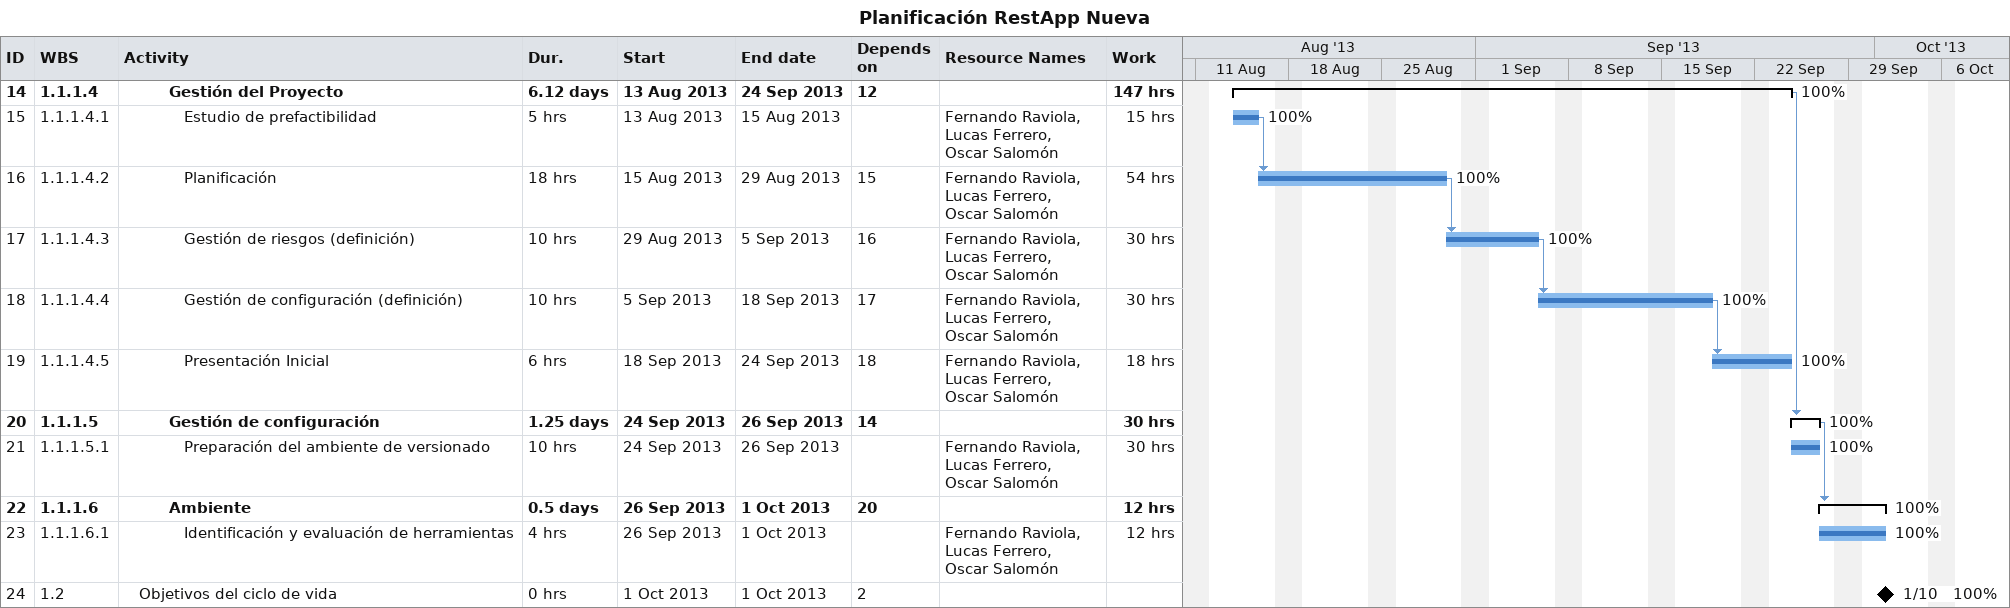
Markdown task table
Planificación RestApp Nueva

| ID | WBS | Task | Duration | Start | Finish | Predecessors | Resources | % complete | Work (h) |
|---|---|---|---|---|---|---|---|---|---|
| 14 | 1.1.1.4 | **Gestión del Proyecto** | 6.12d | 2013-08-13 | 2013-09-24 | 12 |  | 100 | 147 |
| 15 | 1.1.1.4.1 | Estudio de prefactibilidad | 5h | 2013-08-13 | 2013-08-15 |  | Fernando Raviola, Lucas Ferrero, Oscar Salomón | 100 | 15 |
| 16 | 1.1.1.4.2 | Planificación | 18h | 2013-08-15 | 2013-08-29 | 15 | Fernando Raviola, Lucas Ferrero, Oscar Salomón | 100 | 54 |
| 17 | 1.1.1.4.3 | Gestión de riesgos (definición) | 10h | 2013-08-29 | 2013-09-05 | 16 | Fernando Raviola, Lucas Ferrero, Oscar Salomón | 100 | 30 |
| 18 | 1.1.1.4.4 | Gestión de configuración (definición) | 10h | 2013-09-05 | 2013-09-18 | 17 | Fernando Raviola, Lucas Ferrero, Oscar Salomón | 100 | 30 |
| 19 | 1.1.1.4.5 | Presentación Inicial | 6h | 2013-09-18 | 2013-09-24 | 18 | Fernando Raviola, Lucas Ferrero, Oscar Salomón | 100 | 18 |
| 20 | 1.1.1.5 | **Gestión de configuración** | 1.25d | 2013-09-24 | 2013-09-26 | 14 |  | 100 | 30 |
| 21 | 1.1.1.5.1 | Preparación del ambiente de versionado | 10h | 2013-09-24 | 2013-09-26 |  | Fernando Raviola, Lucas Ferrero, Oscar Salomón | 100 | 30 |
| 22 | 1.1.1.6 | **Ambiente** | 0.5d | 2013-09-26 | 2013-10-01 | 20 |  | 100 | 12 |
| 23 | 1.1.1.6.1 | Identificación y evaluación de herramientas | 4h | 2013-09-26 | 2013-10-01 |  | Fernando Raviola, Lucas Ferrero, Oscar Salomón | 100 | 12 |
| 24 | 1.2 | Objetivos del ciclo de vida | 0h | 2013-10-01 | 2013-10-01 | 2 |  | 100 |  |
